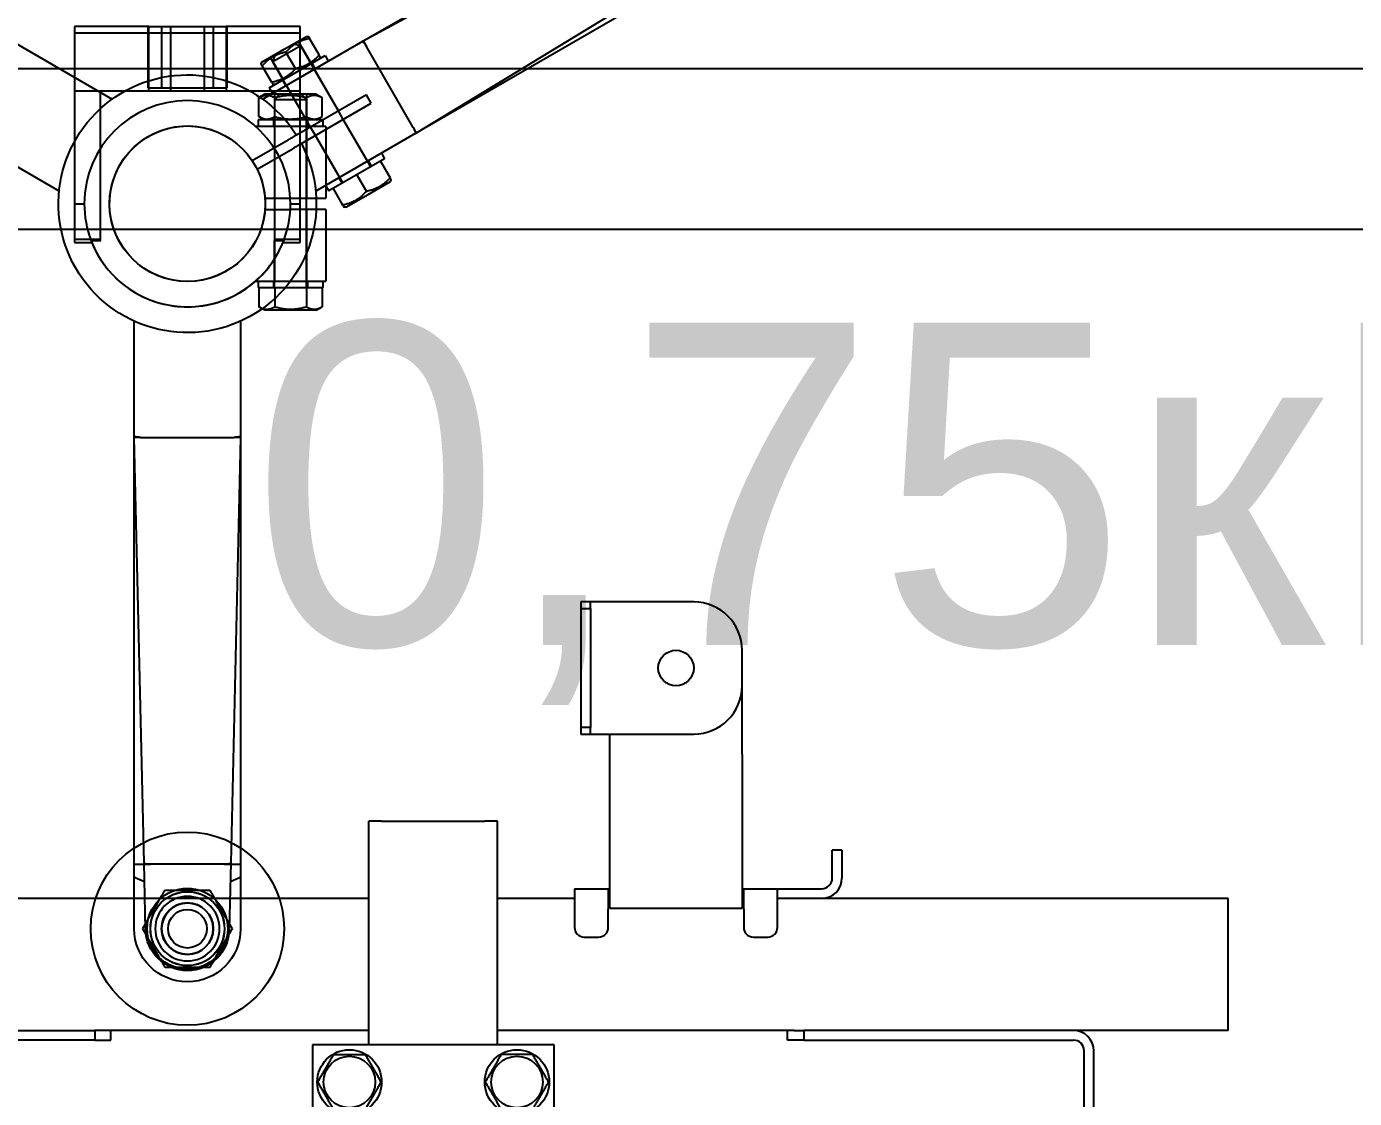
# Model space of a CAD drawing. Header units: millimetres. Extents: x -383313 to -161684, y -117025 to 99224.
# Drawn here: x -331355.5 to -330943.4, y 32398 to 32730.6 of the extents above; entities that cross this region are included whole.
import ezdxf

# ---------------------------------------------------------------- set-up
doc = ezdxf.new("R2010")
doc.units = ezdxf.units.MM
doc.header["$MEASUREMENT"] = 0
for name, color, linetype in [('27', 200, 'Continuous'), ('PV-3401', 7, 'Continuous'), ('Робот', 30, 'Continuous')]:
    doc.layers.add(name, color=color, linetype=linetype)
doc.styles.add('PSTUDIO', font='arial.ttf')

# ---------------------------------------------------------------- blocks, each defined once
blk = doc.blocks.new('Робот ABB IRB660_3.15 (сверху)')
at = {"layer": 'Робот'}
blk.add_circle((0, 0), 3150, dxfattribs=at)
blk = doc.blocks.new('*U205')
at = {"layer": 'PV-3401'}
for p, q in [((13899.47, -3884.19), (13896.47, -3884.19)), ((13896.47, -3884.19), (13896.47, -3886.19)), ((13899.47, -3886.19), (13899.47, -3884.19)), ((13902.77, -3884.19), (13899.47, -3884.19)), ((13931.47, -3884.19), (13902.77, -3884.19)), ((13896.47, -3886.19), (13899.47, -3886.19)), ((13896.47, -3886.19), (13896.47, -3923.19)), ((13899.47, -3886.19), (13899.47, -3923.19)), ((13946.47, -3910.19), (13946.47, -3899.19)), ((13946.47, -3931.58), (13946.47, -3910.19)), ((13899.47, -3923.19), (13896.47, -3923.19)), ((13896.47, -3923.19), (13896.47, -3925.19)), ((13896.47, -3925.19), (13899.47, -3925.19)), ((13899.47, -3925.19), (13899.47, -3923.19)), ((13899.47, -3925.19), (13902.77, -3925.19)), ((13902.77, -3925.19), (13931.47, -3925.19)), ((13905.47, -3931.58), (13905.47, -3925.19)), ((13905.47, -3936.03), (13905.47, -3931.58)), ((13946.47, -3931.58), (13946.47, -3936.03)), ((13905.47, -3977.34), (13905.47, -3936.03)), ((13946.47, -3936.03), (13946.47, -3977.34)), ((13834.62, -3952.19), (13830.62, -3952.19)), ((13830.62, -4021.69), (13830.62, -3952.19)), ((13834.62, -3952.19), (13866.62, -3952.19)), ((13870.62, -3952.19), (13866.62, -3952.19)), ((13870.62, -4021.69), (13870.62, -3952.19)), ((13977.47, -3961.19), (13974.47, -3961.19)), ((13974.47, -3964.19), (13974.47, -3961.19)), ((13974.47, -3969.89), (13974.47, -3964.19)), ((13977.47, -3961.19), (13977.47, -3964.19)), ((13977.47, -3964.19), (13977.47, -3969.89)), ((13830.62, -3976.19), (13597.37, -3976.19)), ((13894.47, -3976.19), (13870.62, -3976.19)), ((13894.47, -3973.19), (13894.47, -3979.49)), ((13894.47, -3973.19), (13904.97, -3973.19)), ((13904.97, -3973.19), (13904.97, -3979.49)), ((13904.97, -3973.19), (13905.47, -3973.19)), ((13905.47, -3976.19), (13904.97, -3976.19)), ((13946.47, -3973.19), (13946.97, -3973.19)), ((13946.97, -3976.19), (13946.47, -3976.19)), ((13946.97, -3979.49), (13946.97, -3973.19)), ((13946.97, -3973.19), (13957.47, -3973.19)), ((13957.47, -3979.49), (13957.47, -3973.19)), ((13957.47, -3973.19), (13971.17, -3973.19)), ((14097.37, -3976.19), (13957.47, -3976.19)), ((14097.37, -3979.69), (14097.37, -3976.19)), ((13894.47, -3979.49), (13894.47, -3985.19)), ((13904.97, -3985.19), (13904.97, -3979.49)), ((13905.47, -3979.19), (13905.47, -3977.34)), ((13905.47, -3979.19), (13946.47, -3979.19)), ((13946.47, -3977.34), (13946.47, -3979.19)), ((13946.97, -3979.49), (13946.97, -3985.19)), ((13957.47, -3985.19), (13957.47, -3979.49)), ((14097.37, -4013.69), (14097.37, -3979.69)), ((13897.47, -3988.19), (13901.97, -3988.19)), ((13949.97, -3988.19), (13954.47, -3988.19)), ((13661.92, -4017.19), (13745.62, -4017.19)), ((13748.62, -4017.19), (13745.62, -4017.19)), ((13745.62, -4017.19), (13745.62, -4020.19)), ((13830.62, -4017.19), (13748.62, -4017.19)), ((13750.62, -4020.19), (13750.62, -4017.19)), ((13962.62, -4017.19), (13870.62, -4017.19)), ((13960.62, -4020.19), (13960.62, -4017.19)), ((13962.62, -4017.19), (13965.62, -4017.19)), ((13965.62, -4017.19), (13965.62, -4020.19)), ((14049.32, -4017.19), (13965.62, -4017.19)), ((14097.37, -4017.19), (14049.32, -4017.19)), ((14097.37, -4017.19), (14097.37, -4013.69)), ((13745.62, -4020.19), (13661.92, -4020.19)), ((13745.62, -4020.19), (13750.62, -4020.19)), ((13813.12, -4021.69), (13813.12, -4116.69)), ((13888.12, -4021.69), (13813.12, -4021.69)), ((13888.12, -4116.69), (13888.12, -4021.69)), ((13965.62, -4020.19), (13960.62, -4020.19)), ((13965.62, -4020.19), (14049.32, -4020.19)), ((14052.62, -4170.89), (14052.62, -4023.49)), ((14055.62, -4170.89), (14055.62, -4023.49))]:
    blk.add_line(p, q, dxfattribs=at)
for centre, radius in [((13925.97, -3904.69), 5.5), ((13824.62, -4033.19), 10), ((13824.62, -4033.19), 8), ((13876.62, -4033.19), 10), ((13876.62, -4033.19), 8)]:
    blk.add_circle(centre, radius, dxfattribs=at)
for centre, radius, start, end in [((13931.47, -3899.19), 15, 360, 90), ((13931.47, -3910.19), 15, 270, 0), ((13971.17, -3969.89), 3.3, -90, 0), ((13971.17, -3969.89), 6.3, 270, 0), ((13897.47, -3985.19), 3, 180, 270), ((13901.97, -3985.19), 3, 270, 0), ((13949.97, -3985.19), 3, 180, 270), ((13954.47, -3985.19), 3, 270, 0), ((14049.32, -4023.49), 6.3, 0, 90), ((14049.32, -4023.49), 3.3, 0, 90)]:
    blk.add_arc(centre, radius, start, end, dxfattribs=at)
for points in [[(13814.8, -4033.19), (13817.26, -4028.94), (13819.71, -4024.69)], [(13819.71, -4024.69), (13824.62, -4024.69), (13829.53, -4024.69)], [(13829.53, -4024.69), (13831.98, -4028.94), (13834.43, -4033.19)], [(13871.71, -4024.69), (13869.26, -4028.94), (13866.8, -4033.19)], [(13881.53, -4024.69), (13876.62, -4024.69), (13871.71, -4024.69)], [(13886.43, -4033.19), (13883.98, -4028.94), (13881.53, -4024.69)], [(13819.71, -4041.69), (13817.26, -4037.44), (13814.8, -4033.19)], [(13834.43, -4033.19), (13831.98, -4037.44), (13829.53, -4041.69)], [(13866.8, -4033.19), (13869.26, -4037.44), (13871.71, -4041.69)], [(13881.53, -4041.69), (13883.98, -4037.44), (13886.43, -4033.19)]]:
    blk.add_rational_spline(points, [1.22364575665, 1.41294441399, 1.22364575665], degree=2, dxfattribs=at)
blk = doc.blocks.new('15506-T')
at = {"color": 200}
for p, q in [((21.87, 70.89), (3.93, 39.81)), ((32.51, 23.31), (50.45, 54.39)), ((-58, 26.5), (-58.5, 26.21)), ((-58.5, 19.55), (-58.5, 25.45)), ((-50, 26.5), (-58, 26.5)), ((-42, 26.5), (-50, 26.5)), ((-50, 19.55), (-50, 25.45)), ((-42, 26.5), (-41.5, 26.21)), ((-41.5, 19.55), (-41.5, 25.45)), ((-72.5, 16.5), (-208.92, 16.5)), ((-72.5, 16.5), (-204.55, 13.47)), ((-72.33, 16.5), (-72.5, 16.5)), ((-36.44, 16.5), (-72.33, 16.5)), ((-60, 18.5), (-60, 16.5)), ((-40, 18.5), (-60, 18.5)), ((-58, 18.5), (-58.5, 18.79)), ((-42, 18.5), (-41.5, 18.79)), ((-40, 18.5), (-40, 16.5)), ((-72.5, -14.5), (-72.5, 14.5)), ((-65, -1.5), (-65, 1.5)), ((-65, 1.5), (-39.97, 1.5)), ((-55, -1.5), (-55, 1.5)), ((-45, -1.5), (-45, 1.5)), ((-36.97, 1.5), (-24.1, 1.5)), ((-39.97, -1.5), (-65, -1.5)), ((-24.1, -1.5), (-36.97, -1.5)), ((-204.55, -13.47), (-72.5, -16.5)), ((-208.92, -16.5), (-72.5, -16.5)), ((-72.5, -16.5), (-72.33, -16.5)), ((-72.33, -16.5), (-36.44, -16.5)), ((-60, -16.5), (-60, -18.5)), ((-60, -18.5), (-40, -18.5)), ((-58.5, -18.5), (-58.5, -24.45)), ((-50, -18.5), (-50, -24.45)), ((-41.5, -18.5), (-41.5, -24.45)), ((-40, -16.5), (-40, -18.5)), ((50.45, -54.39), (32.51, -23.31)), ((-58, -25.5), (-58.5, -25.21)), ((-50, -25.5), (-58, -25.5)), ((-42, -25.5), (-50, -25.5)), ((-42, -25.5), (-41.5, -25.21)), ((3.93, -39.81), (21.87, -70.89)), ((48.81, -55.54), (23.69, -70.04)), ((50.54, -54.54), (50.45, -54.39)), ((113.94, -170.41), (50.54, -54.54)), ((118.75, -172.68), (50.54, -54.54)), ((21.87, -70.89), (21.96, -71.04)), ((21.96, -71.04), (90.61, -183.88)), ((21.96, -71.04), (90.17, -189.18)), ((92.57, -183.27), (112.43, -171.8)), ((123.9, -188.62), (113.94, -170.41)), ((118.63, -173.03), (116.72, -175.49)), ((126.79, -186.61), (118.75, -172.68)), ((90.61, -183.88), (101.39, -201.61)), ((90.17, -189.18), (98.21, -203.11)), ((93.62, -188.83), (90.54, -189.25))]:
    blk.add_line(p, q, dxfattribs=at)
at = {"color": 3}
for p, q in [((-53.4, 26.5), (-55, 24.9)), ((-55, 26.5), (-55, 18.5)), ((-55, 24.9), (-50, 24.9)), ((-55, 1.5), (-55, 24.9)), ((-50, 24.9), (-45, 24.9)), ((-46.6, 26.5), (-45, 24.9)), ((-45, 26.5), (-45, 18.5)), ((-45, 1.5), (-45, 24.9)), ((-72.5, 16.5), (-72.5, 14.5)), ((-55.25, 18.5), (-55.25, 16.5)), ((-55, 1.5), (-55, 16.5)), ((-45, 1.5), (-45, 16.5)), ((-44.75, 18.5), (-44.75, 16.5)), ((-55, -18.5), (-55, -1.5)), ((-55, -16.5), (-55, -1.5)), ((-45, -18.5), (-45, -1.5)), ((-45, -16.5), (-45, -1.5)), ((-72.5, -14.5), (-72.5, -16.5)), ((-55.25, -16.5), (-55.25, -18.5)), ((-44.75, -16.5), (-44.75, -18.5)), ((48.81, -55.54), (50.54, -54.54)), ((21.96, -71.04), (23.69, -70.04)), ((116.79, -169.29), (112.43, -171.8)), ((92.57, -183.27), (88.21, -185.79))]:
    blk.add_line(p, q, dxfattribs=at)
for radius in [10, 8]:
    blk.add_circle((112.5, -194.86), radius, dxfattribs=at)
at = {"color": 200}
for centre, radius, start, end in [((0, 0), 40, 182.1491, 177.8509), ((0, 0), 24.15, 183.561, 176.439), ((112.5, -194.86), 16.5, 210, 30), ((112.5, -194.86), 13, 211.3135, 28.6865)]:
    blk.add_arc(centre, radius, start, end, dxfattribs=at)
for centre, major_axis, ratio, start_param, end_param in [((-76.31, 14.5), (3.81, 0), 0.524528, 0, 0.010385), ((-76.31, -14.5), (3.81, 0), 0.524528, -0.010385, 0), ((50.71, -58.84), (-1.91, 3.3), 0.524528, -0.010385, 0), ((25.6, -73.34), (-1.91, 3.3), 0.524528, 0, 0.010385), ((114.26, -175.15), (-1.8, 3.36), 0.524286, 0.005933, 0.016581), ((112.19, -171.37), (-1.75, -0.96), 0.246291, 1.581444, 3.141593), ((116.15, -174.18), (-2.6, -1.5), 0.190894, 2.70526, 3.141593), ((92.32, -182.84), (1.71, 1.04), 0.246291, -3.141593, -1.581444), ((94.56, -186.52), (-2.01, 3.24), 0.524286, -0.016581, -0.005933), ((92.77, -187.68), (-2.6, -1.5), 0.190894, 0, 0.436332)]:
    blk.add_ellipse(centre, major_axis=major_axis, ratio=ratio, start_param=start_param, end_param=end_param, dxfattribs=at)
for points, weights in [([(-58.5, 25.45), (-54.25, 26.87), (-50, 25.45)], [1.22364575665, 1.41294441399, 1.22364575665]), ([(-58.5, 26.21), (-58.5, 26.21), (-58.5, 25.45)], [1.31829508532, 1.31829508532, 1.22364575665]), ([(-50, 25.45), (-45.75, 26.87), (-41.5, 25.45)], [1.22364575665, 1.41294441399, 1.22364575665]), ([(-41.5, 25.45), (-41.5, 26.21), (-41.5, 26.21)], [1.22364575665, 1.31829508532, 1.31829508532]), ([(-58.5, 19.55), (-54.25, 18.13), (-50, 19.55)], [1.22364575665, 1.41294441399, 1.22364575665]), ([(-58.5, 18.79), (-58.5, 18.79), (-58.5, 19.55)], [1.31829508532, 1.31829508532, 1.22364575665]), ([(-50, 19.55), (-45.75, 18.13), (-41.5, 19.55)], [1.22364575665, 1.41294441399, 1.22364575665]), ([(-41.5, 19.55), (-41.5, 18.79), (-41.5, 18.79)], [1.22364575665, 1.31829508532, 1.31829508532]), ([(-58.5, -24.45), (-54.25, -25.87), (-50, -24.45)], [1.22364575665, 1.41294441399, 1.22364575665]), ([(-58.5, -25.21), (-58.5, -25.21), (-58.5, -24.45)], [1.31829508532, 1.31829508532, 1.22364575665]), ([(-50, -24.45), (-45.75, -25.87), (-41.5, -24.45)], [1.22364575665, 1.41294441399, 1.22364575665]), ([(-41.5, -24.45), (-41.5, -25.21), (-41.5, -25.21)], [1.22364575665, 1.31829508532, 1.31829508532])]:
    blk.add_rational_spline(points, weights, degree=2, dxfattribs=at)
for points, knots in [([(-72.33, 16.5), (-72.31, 16.5), (-72.3, 16.5), (-72.26, 16.5), (-72.25, 16.5), (-72.23, 16.49), (-72.22, 16.49), (-72.21, 16.48), (-72.21, 16.46), (-72.23, 16.43), (-72.24, 16.41), (-72.28, 16.33), (-72.31, 16.23), (-72.38, 16), (-72.41, 15.86), (-72.45, 15.57), (-72.47, 15.41), (-72.5, 15.05), (-72.5, 14.87), (-72.5, 14.64), (-72.5, 14.58), (-72.5, 14.52)], [38.480729, 38.480729, 38.480729, 38.480729, 38.538428, 38.538428, 38.642159, 38.642159, 38.74589, 38.74589, 38.950627, 38.950627, 39.155364, 39.155364, 39.715636, 39.715636, 40.275908, 40.275908, 40.802668, 40.802668, 41.329429, 41.329429, 41.490848, 41.490848, 41.490848, 41.490848]), ([(-39.97, 1.5), (-39.97, 1.5), (-39.95, 1.5), (-39.87, 1.5), (-39.81, 1.5), (-39.67, 1.5), (-39.58, 1.5), (-39.35, 1.5), (-39.22, 1.5), (-38.96, 1.5), (-38.81, 1.5), (-38.47, 1.5), (-38.29, 1.5), (-37.95, 1.5), (-37.75, 1.5), (-37.36, 1.5), (-37.15, 1.5), (-36.97, 1.5)], [0, 0, 0, 0, 0.55523, 0.55523, 1.11046, 1.11046, 1.66589, 1.66589, 2.22132, 2.22132, 2.777012, 2.777012, 3.332705, 3.332705, 3.888652, 3.888652, 4.444598, 4.444598, 4.444598, 4.444598]), ([(-36.97, -1.5), (-37.15, -1.5), (-37.36, -1.5), (-37.75, -1.5), (-37.95, -1.5), (-38.29, -1.5), (-38.47, -1.5), (-38.81, -1.5), (-38.96, -1.5), (-39.22, -1.5), (-39.35, -1.5), (-39.58, -1.5), (-39.67, -1.5), (-39.81, -1.5), (-39.87, -1.5), (-39.95, -1.5), (-39.97, -1.5), (-39.97, -1.5)], [-4.444598, -4.444598, -4.444598, -4.444598, -3.888652, -3.888652, -3.332705, -3.332705, -2.777012, -2.777012, -2.22132, -2.22132, -1.66589, -1.66589, -1.11046, -1.11046, -0.55523, -0.55523, 0, 0, 0, 0]), ([(-72.5, -14.52), (-72.5, -14.58), (-72.5, -14.64), (-72.5, -14.79), (-72.5, -14.9), (-72.49, -15.11), (-72.48, -15.21), (-72.46, -15.46), (-72.44, -15.63), (-72.39, -15.92), (-72.37, -16.04), (-72.32, -16.21), (-72.29, -16.28), (-72.25, -16.39), (-72.23, -16.43), (-72.21, -16.46), (-72.21, -16.47), (-72.21, -16.49), (-72.22, -16.49), (-72.24, -16.5), (-72.25, -16.5), (-72.28, -16.5), (-72.29, -16.5), (-72.32, -16.5), (-72.32, -16.5), (-72.33, -16.5)], [3.009532, 3.009532, 3.009532, 3.009532, 3.168725, 3.168725, 3.468198, 3.468198, 3.76767, 3.76767, 4.293644, 4.293644, 4.819618, 4.819618, 5.194455, 5.194455, 5.569291, 5.569291, 5.698282, 5.698282, 5.827273, 5.827273, 5.909436, 5.909436, 5.991598, 5.991598, 6.007095, 6.007095, 6.007095, 6.007095]), ([(48.83, -55.53), (48.88, -55.5), (48.93, -55.47), (49.06, -55.39), (49.15, -55.34), (49.33, -55.22), (49.42, -55.17), (49.62, -55.02), (49.76, -54.92), (49.98, -54.74), (50.08, -54.65), (50.2, -54.52), (50.25, -54.47), (50.32, -54.38), (50.34, -54.34), (50.37, -54.31), (50.37, -54.3), (50.38, -54.3), (50.39, -54.3), (50.4, -54.31), (50.41, -54.32), (50.43, -54.34), (50.44, -54.36), (50.45, -54.38), (50.45, -54.38), (50.45, -54.39)], [3.009532, 3.009532, 3.009532, 3.009532, 3.168725, 3.168725, 3.468198, 3.468198, 3.76767, 3.76767, 4.293644, 4.293644, 4.819618, 4.819618, 5.194455, 5.194455, 5.569291, 5.569291, 5.698282, 5.698282, 5.827273, 5.827273, 5.909436, 5.909436, 5.991598, 5.991598, 6.007095, 6.007095, 6.007095, 6.007095]), ([(21.87, -70.89), (21.87, -70.87), (21.86, -70.86), (21.84, -70.83), (21.84, -70.82), (21.83, -70.8), (21.83, -70.79), (21.84, -70.77), (21.85, -70.77), (21.89, -70.77), (21.91, -70.76), (22, -70.76), (22.1, -70.74), (22.33, -70.68), (22.47, -70.63), (22.74, -70.53), (22.89, -70.46), (23.21, -70.31), (23.38, -70.22), (23.57, -70.11), (23.62, -70.08), (23.67, -70.05)], [38.480729, 38.480729, 38.480729, 38.480729, 38.538428, 38.538428, 38.642159, 38.642159, 38.74589, 38.74589, 38.950627, 38.950627, 39.155364, 39.155364, 39.715636, 39.715636, 40.275908, 40.275908, 40.802668, 40.802668, 41.329429, 41.329429, 41.490848, 41.490848, 41.490848, 41.490848])]:
    blk.add_open_spline(points, degree=3, knots=knots, dxfattribs=at)
blk = doc.blocks.new('17515-T')
at = {"layer": '27'}
for radius in [30, 11.5, 8, 6]:
    blk.add_circle((0, 0), radius, dxfattribs=at)
at = {"layer": '27', "color": 3}
for radius in [12.5, 12.5, 11.46]:
    blk.add_circle((0, 0), radius, dxfattribs=at)
at = {"layer": '27'}
for points in [[(-13.86, 0), (-10.39, 6), (-6.93, 12)], [(-6.93, 12), (0, 12), (6.93, 12)], [(6.93, 12), (10.39, 6), (13.86, 0)], [(-6.93, -12), (-10.39, -6), (-13.86, 0)], [(13.86, 0), (10.39, -6), (6.93, -12)], [(6.93, -12), (0, -12), (-6.93, -12)]]:
    blk.add_rational_spline(points, [1.17681485541, 1.35886874711, 1.17681485541], degree=2, dxfattribs=at)
blk = doc.blocks.new('14748-T')
at = {"layer": '27'}
for p, q in [((-12, 55), (-35, 55)), ((-35, 55), (-35, 35)), ((-12, 55), (12, 55)), ((-12, 35), (-12, 55)), ((35, 55), (12, 55)), ((12, 55), (12, 35)), ((35, 35), (35, 55)), ((-35, 35), (-35, 31.96)), ((-35, 35), (-12, 35)), ((-27, 31.96), (-27, 35)), ((-12, 35), (12, 35)), ((12, 35), (35, 35)), ((27, 35), (27, 31.96)), ((35, 31.96), (35, 35)), ((40, 34), (35, 34)), ((40, 34), (41.81, 32.95)), ((-35, 31.96), (-35, 27.58)), ((-27, 27.58), (-27, 31.96)), ((27, 31.96), (27, 27.58)), ((35, 27.58), (35, 31.96)), ((36.91, 27.05), (36.91, 32.95)), ((41.81, 27.05), (41.81, 32.95)), ((-35, 27.58), (-35, -11)), ((-27, -11), (-27, 27.58)), ((27, 27.58), (27, -11)), ((35, -11), (35, 27.58)), ((42, 26), (35, 26)), ((40, 26), (41.81, 27.05)), ((42, 26), (42, 24)), ((35.11, 24), (35, 24)), ((43, 24), (35.11, 24)), ((43, 24), (43, 1.75)), ((35, 1.75), (35.11, 1.75)), ((35.11, 1.75), (43, 1.75)), ((37, -1.75), (37, 1.75)), ((35.11, -1.75), (35, -1.75)), ((43, -1.75), (35.11, -1.75)), ((43, -1.75), (43, -24)), ((-35, -11), (-35, -12)), ((-35, -11), (-27, -11)), ((-35, -12), (-29.66, -12)), ((-27, -11.4), (-27, -11)), ((-26.83, -11.4), (-27, -11.4)), ((27, -11.4), (26.83, -11.4)), ((27, -11), (27, -11.4)), ((27, -11), (35, -11)), ((27, -17.18), (27, -11.4)), ((29.66, -12), (35, -12)), ((35, -12), (35, -11)), ((21.17, -24), (35.11, -24)), ((22, -24), (22, -26)), ((35.11, -24), (43, -24)), ((42, -24), (42, -26)), ((22, -26), (42, -26)), ((22.19, -26), (22.19, -31.95)), ((27.09, -26), (27.09, -31.95)), ((36.91, -26), (36.91, -31.95)), ((41.81, -26), (41.81, -31.95)), ((24, -33), (22.19, -31.95)), ((40, -33), (41.81, -31.95)), ((40, -33), (24, -33))]:
    blk.add_line(p, q, dxfattribs=at)
at = {"layer": '27', "color": 3}
for p, q in [((-12.25, 55), (-12.25, 36)), ((-8, 55), (-8, 36)), ((-5.25, 55), (-5.25, 36)), ((5.25, 55), (5.25, 36)), ((8, 55), (8, 36)), ((12.25, 55), (12.25, 36)), ((-35, 53), (35, 53)), ((-12.25, 36), (-8, 36)), ((-8, 36), (-2.75, 36)), ((-5.25, 36), (-5.25, 35)), ((-2.75, 36), (2.75, 36)), ((2.75, 36), (8, 36)), ((5.25, 36), (5.25, 35)), ((8, 36), (12.25, 36)), ((24, 34), (22.19, 32.95)), ((35, 34), (24, 34)), ((28.6, 34), (27, 32.4)), ((35.4, 34), (37, 32.4)), ((37, 34), (37, 26)), ((22.19, 27.05), (22.19, 32.95)), ((27, 32.4), (37, 32.4)), ((27.09, 27.05), (27.09, 32.95)), ((37, 1.75), (37, 32.4)), ((22, 26), (22, 24)), ((35, 26), (22, 26)), ((24, 26), (22.19, 27.05)), ((26.75, 26), (26.75, 24)), ((37.25, 26), (37.25, 24)), ((35, 24), (21.17, 24)), ((37, 24), (37, 1.75)), ((-35, 0), (-32, 0)), ((24.09, 1.75), (31.95, 1.75)), ((31.95, 1.75), (35, 1.75)), ((32, 0), (35, 0)), ((24.09, -1.75), (31.95, -1.75)), ((35, -1.75), (31.95, -1.75)), ((37, -26), (37, -1.75)), ((37, -1.75), (37, -24)), ((27, -11.4), (27, -11.4)), ((27, -11.4), (27, -24)), ((27, -26), (27, -17.18)), ((26.75, -24), (26.75, -26)), ((37.25, -24), (37.25, -26))]:
    blk.add_line(p, q, dxfattribs=at)
blk.add_circle((0, 0), 24.15, dxfattribs=at)
for start, end in [(0, 180), (180, 201.0152), (338.9848, 0)]:
    blk.add_arc((0, 0), 32, start, end, dxfattribs=at)
at = {"layer": '27'}
for start, end in [(201.0152, 270), (270, 338.9848)]:
    blk.add_arc((0, 0), 32, start, end, dxfattribs=at)
at = {"layer": '27', "color": 3}
for points, weights in [([(22.19, 32.95), (24.64, 34.37), (27.09, 32.95)], [1.22364575665, 1.41294441399, 1.22364575665]), ([(27.09, 32.95), (31.21, 34.14), (35, 33.41)], [1.22364575665, 1.37880186167, 1.27961472662]), ([(22.19, 27.05), (24.64, 25.63), (27.09, 27.05)], [1.22364575665, 1.41294441399, 1.22364575665]), ([(27.09, 27.05), (31.21, 25.86), (35, 26.59)], [1.22364575665, 1.37880186167, 1.27961472662])]:
    blk.add_rational_spline(points, weights, degree=2, dxfattribs=at)
at = {"layer": '27'}
for points, weights in [([(35, 33.41), (35.91, 33.24), (36.91, 32.95)], [1.27961472662, 1.25778830898, 1.22364575665]), ([(36.91, 32.95), (39.36, 34.37), (41.81, 32.95)], [1.22364575665, 1.41294441399, 1.22364575665]), ([(35, 26.59), (35.91, 26.76), (36.91, 27.05)], [1.27961472662, 1.25778830898, 1.22364575665]), ([(36.91, 27.05), (39.36, 25.63), (41.81, 27.05)], [1.22364575665, 1.41294441399, 1.22364575665]), ([(22.19, -31.95), (24.64, -33.37), (27.09, -31.95)], [1.22364575665, 1.41294441399, 1.22364575665]), ([(27.09, -31.95), (32, -33.37), (36.91, -31.95)], [1.22364575665, 1.41294441399, 1.22364575665]), ([(36.91, -31.95), (39.36, -33.37), (41.81, -31.95)], [1.22364575665, 1.41294441399, 1.22364575665])]:
    blk.add_rational_spline(points, weights, degree=2, dxfattribs=at)
for points, knots in [([(-29.87, -11.48), (-29.88, -11.47), (-29.81, -11.46), (-29.53, -11.44), (-29.33, -11.43), (-28.82, -11.41), (-28.51, -11.41), (-27.96, -11.4), (-27.74, -11.4), (-27.29, -11.4), (-27.06, -11.4), (-26.83, -11.4)], [0, 0, 0, 0, 1.112395, 1.112395, 2.200207, 2.200207, 3.327089, 3.327089, 4.003643, 4.003643, 4.692387, 4.692387, 4.692387, 4.692387]), ([(-29.86, -11.47), (-28.59, -14.78), (-26.78, -17.88), (-24.5, -20.59), (-20.28, -25.61), (-14.48, -29.28), (-8.13, -30.95), (-5.48, -31.65), (-2.74, -32), (0, -32)], [1.937581, 1.937581, 1.937581, 1.937581, 2.269802, 2.269802, 2.269802, 2.884653, 2.884653, 2.884653, 3.141593, 3.141593, 3.141593, 3.141593]), ([(0, -32), (3.17, -32), (6.34, -31.53), (9.37, -30.6), (13.62, -29.3), (17.59, -27.1), (20.95, -24.19), (24.9, -20.77), (27.99, -16.36), (29.87, -11.48)], [-3.141593, -3.141593, -3.141593, -3.141593, -2.844263, -2.844263, -2.844263, -2.428002, -2.428002, -2.428002, -1.937581, -1.937581, -1.937581, -1.937581]), ([(26.83, -11.4), (27.27, -11.4), (27.7, -11.4), (28.46, -11.41), (28.79, -11.41), (29.32, -11.43), (29.53, -11.44), (29.81, -11.46), (29.88, -11.47), (29.87, -11.48)], [0, 0, 0, 0, 1.300066, 1.300066, 2.480418, 2.480418, 3.590968, 3.590968, 4.708334, 4.708334, 4.708334, 4.708334])]:
    blk.add_open_spline(points, degree=3, knots=knots, dxfattribs=at)

msp = doc.modelspace()

# ---------------------------------------------------------------- linework, layer by layer
at = {"color": 112, "ltscale": 100}
msp.add_lwpolyline([(-333604.46635, 32717.64991), (-329604.46635, 32717.64991), (-329604.46635, 32667.64991), (-333604.46635, 32667.64991)], close=True, dxfattribs=at)

# ---------------------------------------------------------------- block references
at = {"xscale": -1, "rotation": 30.00000000391811}
msp.add_blockref('15506-T', (-331305.53684, 32675.64991), dxfattribs=at)
at = {"lineweight": 9}
msp.add_blockref('14748-T', (-331305.53684, 32675.64991), dxfattribs=at)
at = {"rotation": 300.0000000035291}
msp.add_blockref('17515-T', (-331305.53684, 32450.64991), dxfattribs=at)
at = {"layer": 'PV-3401'}
msp.add_blockref('*U205', (-345079.88447, 36436.24501), dxfattribs=at)
at = {"layer": 'Робот', "rotation": 180}
msp.add_blockref('Робот ABB IRB660_3.15 (сверху)', (-328754.07698, 33964.72651), dxfattribs=at)

# ---------------------------------------------------------------- texts
at = {"ltscale": 100, "style": 'PSTUDIO'}
msp.add_text('0,75кВт', height=100, dxfattribs=at).set_placement((-331285.88306, 32538.7006))

doc.saveas('drawing.dxf')
